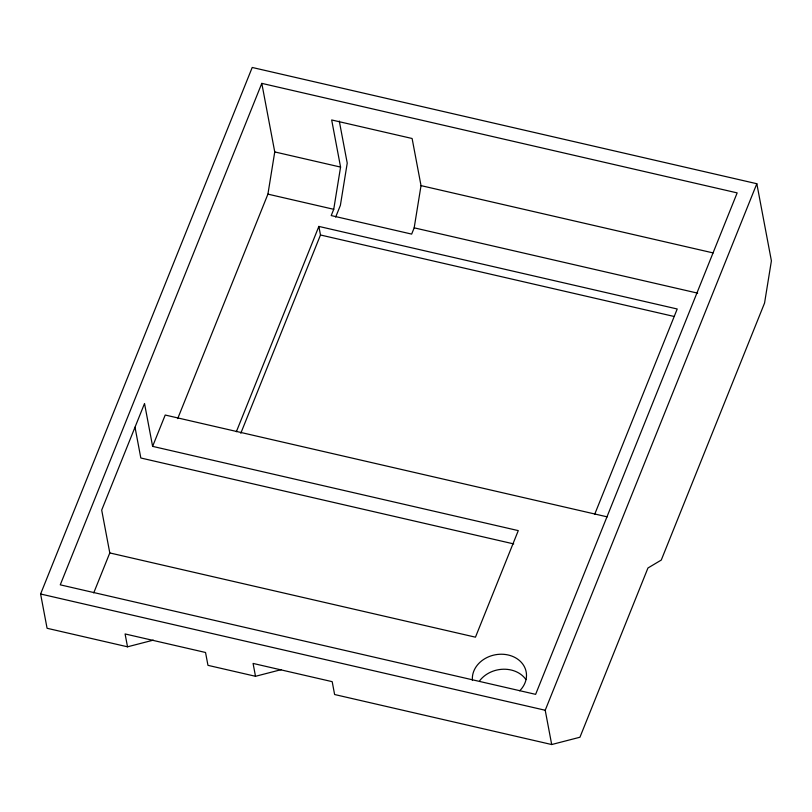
<?xml version="1.0" encoding="UTF-8"?>
<svg xmlns="http://www.w3.org/2000/svg" width="812" height="812" viewBox="0 0 812 812"><rect width="100%" height="100%" fill="white"/><g stroke="black" fill="none" stroke-linecap="round" stroke-linejoin="round"><path stroke-width="1.22" d="M177.696 418.616L267.919 194.139L274.75 151.925L261.799 83.372L737.164 192.891L535.626 694.351L60.261 584.833L261.799 83.372M333.732 209.303L340.573 167.089L331.672 119.963L412.11 138.497L421.022 185.623L414.181 227.837L411.664 234.1L331.215 215.566L333.732 209.303L267.919 194.139M153.316 640.14L127.525 646.809L47.076 628.275L40.6 593.998L252.217 67.467L756.825 183.725L771.4 260.845L764.559 303.059L661.272 560.057L647.956 567.994L579.941 737.235L551.693 744.533L334.615 694.524L332.189 681.664L253.08 663.434L255.506 676.294L281.297 669.626M93.735 592.892L109.793 552.931L101.693 510.088L144.526 403.523L152.615 446.367L518.279 530.622L475.456 637.176L109.793 552.931M152.615 446.367L165.212 415.033L607.234 516.868M236.353 431.73L318.862 226.416L677.218 308.986L594.699 514.29M240.799 433.253L320.486 234.993L318.862 226.416M335.671 217.088L340.39 205.334L347.231 163.121L339.284 121.039M551.693 744.533L545.217 710.256L756.825 183.725M274.75 151.925L340.573 167.089M421.022 185.623L713.139 252.928M414.181 227.837L697.67 293.152M320.486 234.993L673.889 316.416M513.702 543.908L140.821 457.998L135.015 427.234M40.6 593.998L545.217 710.256M255.506 676.294L207.963 665.343L205.537 652.483L125.089 633.949L127.525 646.809M472.452 680.486A27.222 22.543 -10.7 0 1 507.906 654.929A27.222 22.543 -10.7 0 1 519.7 690.789M479.811 680.568A27.222 22.543 -10.7 0 1 525.943 679.583"/></g></svg>
